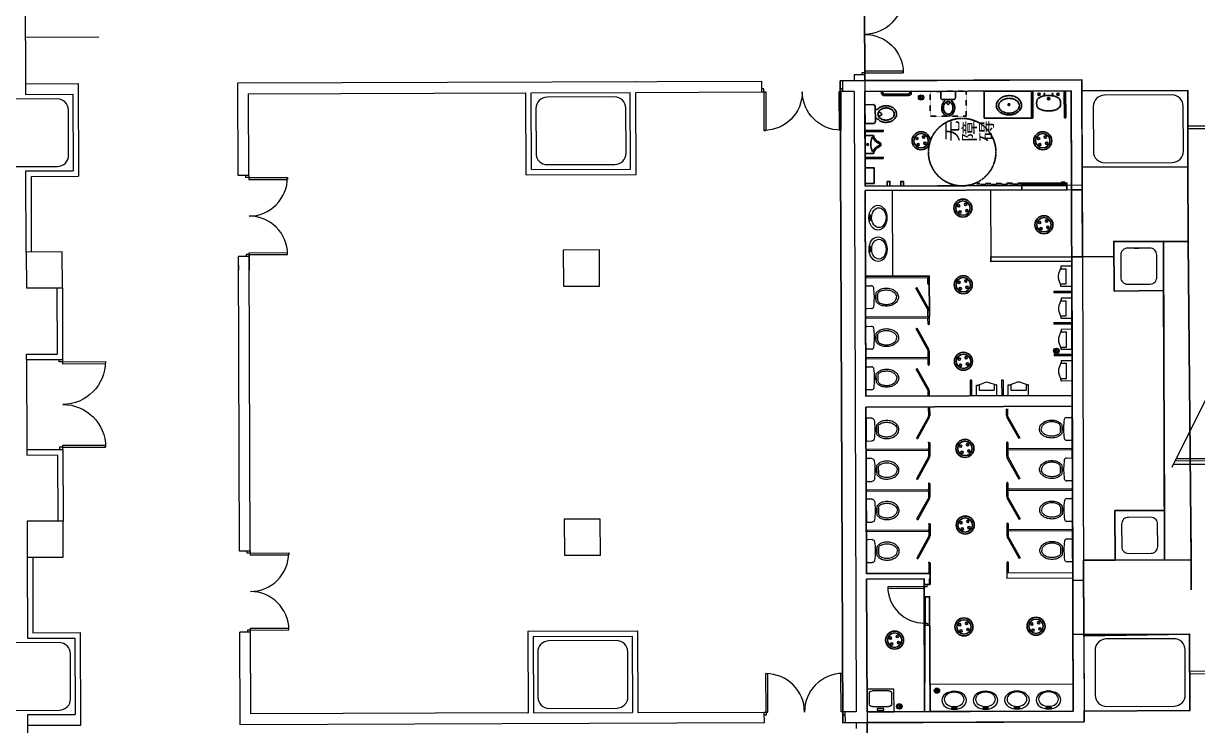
# Model space of a CAD drawing. Header units: millimetres. Extents: x 395197 to 699875, y 745 to 708816.
# Drawn here: x 480476 to 506562, y 564095 to 579693 of the extents above; entities that cross this region are included whole.
import ezdxf

# ---------------------------------------------------------------- set-up
doc = ezdxf.new("R2010")
doc.units = ezdxf.units.MM
for name, pattern in [('DASH', [0.35, 0.25, -0.1]), ('DASHDOT2', [0.5, 0.25, -0.125, 0, -0.125]), ('DASHED', [0.75, 0.5, -0.25])]:
    doc.linetypes.add(name, pattern=pattern)
for name, color, linetype in [('0-修改拆除', 4, 'Continuous'), ('d-µÆ', 3, 'Continuous'), ('DQ1', 1, 'Continuous'), ('EECOMM', 1, 'DASHDOT2'), ('LVTRY', 2, 'Continuous'), ('S_FLOOR', 4, 'Continuous'), ('文本', 7, 'Continuous')]:
    doc.layers.add(name, color=color, linetype=linetype)
for name, color, linetype, lineweight in [('1', 253, 'Continuous', 9), ('3', 3, 'Continuous', 9), ('4', 4, 'Continuous', 9), ('ARDOOR', 252, 'Continuous', 9), ('ARWALL', 7, 'Continuous', 9), ('DIM_LEAD', 3, 'Continuous', 9), ('MPFIXTURE', 3, 'Continuous', 9), ('STAIR', 2, 'Continuous', 9), ('WALL', 6, 'Continuous', 20), ('建-墙', 7, 'Continuous', 9), ('栏杆', 2, 'Continuous', 5)]:
    doc.layers.add(name, color=color, linetype=linetype, lineweight=lineweight)
doc.styles.add('_TCH_DIM', font='txt1.shx', dxfattribs={"bigfont": '@@hztxt.shx'})
doc.styles.get("Standard").update_dxf_attribs({"font": 'arial.ttf'})

# ---------------------------------------------------------------- blocks, each defined once
blk = doc.blocks.new('AUD05D1S')
for p, q in [((-0.95, 0), (-0.95, 0.95)), ((-0.95, 0.95), (-0.904, 0.95)), ((-0.904, 0), (-0.904, 0.95)), ((0.95, 0.95), (0.904, 0.95)), ((0.904, 0), (0.904, 0.95)), ((0.95, 0), (0.95, 0.95)), ((-0.95, 0), (-0.904, 0)), ((0.95, 0), (0.904, 0))]:
    blk.add_line(p, q)
for points in [[(-1, 0), (-0.95, 0), (-0.95, -0.075), (-1, -0.075)], [(1, 0), (0.95, 0), (0.95, -0.075), (1, -0.075)]]:
    blk.add_lwpolyline(points)
for centre, start, end in [((-0.95, 0), 0, 90), ((0.95, 0), 90, 180)]:
    blk.add_arc(centre, 0.95, start, end)
blk = doc.blocks.new('erdsqwwe')
at = {"layer": 'd-µÆ', "color": 10, "linetype": 'Continuous'}
blk.add_circle((694893, -524824), 200, dxfattribs=at)
at = {"layer": 'DQ1'}
blk.add_circle((694893, -524824), 160, dxfattribs=at)
at = {"layer": 'DQ1', "color": 2}
for centre in [(694825, -524750), (694966, -524750), (694825, -524906), (694966, -524906)]:
    blk.add_circle(centre, 25, dxfattribs=at)
blk = doc.blocks.new('dfdgdfhh')
at = {"layer": 'DIM_LEAD', "rotation": 281.5301298316367}
for p in [(487198, 967430), (489901, 967430), (488127, 965933), (489927, 965563), (488133, 964231), (488139, 962529), (488171, 960594), (488177, 958892), (488150, 956628), (489751, 956643), (486610, 956334)]:
    blk.add_blockref('erdsqwwe', p, dxfattribs=at)
blk = doc.blocks.new('A1088D2A')
for p, q in [((-0.43, 0), (0.43, 0)), ((-0.47, -0.235), (-0.47, -0.04)), ((-0.176, -0.431), (0.181, -0.431)), ((-0.07, -0.396), (-0.05, -0.396)), ((-0.07, -0.431), (-0.07, -0.396)), ((-0.05, -0.396), (-0.05, -0.361)), ((0.05, -0.396), (-0.05, -0.396)), ((0.05, -0.361), (0.05, -0.396)), ((0.05, -0.396), (0.07, -0.396)), ((0.07, -0.396), (0.07, -0.431)), ((0.47, -0.04), (0.47, -0.235)), ((-0.148, -0.5), (0.148, -0.5))]:
    blk.add_line(p, q)
for points in [[(0.002, -1.35, -0.128381), (-0.133, -1.315, -0.106268), (-0.259, -1.203, -0.085065), (-0.338, -1.047, -0.074422), (-0.368, -0.849, -0.074422), (-0.338, -0.652, -0.093985), (-0.259, -0.514, -0.073872), (-0.176, -0.431, -0.130921)], [(0.181, -0.431, -0.073872), (0.264, -0.514, -0.093985), (0.343, -0.652, -0.074422), (0.372, -0.849, -0.074422), (0.343, -1.047, -0.085065), (0.264, -1.203, -0.106268), (0.138, -1.315, -0.128381), (0.002, -1.35, -0.130921)], [(-0.148, -0.5, 0.073654), (-0.204, -0.54, 0.085065), (-0.272, -0.674, 0.074422), (-0.298, -0.849, 0.074422), (-0.272, -1.025, 0.085065), (-0.204, -1.159, 0.106268), (-0.101, -1.25, 0.128381), (-0.002, -1.276, 0.131396)], [(0.148, -0.5, -0.073654), (0.204, -0.54, -0.085065), (0.272, -0.674, -0.074422), (0.298, -0.849, -0.074422), (0.272, -1.025, -0.085065), (0.204, -1.159, -0.106268), (0.101, -1.25, -0.128381), (0.002, -1.276, -0.131396)]]:
    blk.add_lwpolyline(points, format="xyb")
for centre, radius, start, end in [((-0.43, -0.04), 0.04, 90, 180), ((0.43, -0.04), 0.04, 0, 90), ((-0.37, -0.235), 0.1, 180, 262.0681), ((0, 2.42), 2.781, 262.0681, 268.9699), ((0, 2.42), 2.781, 268.9699, 271.0301), ((0, 2.42), 2.781, 271.0301, 277.9319), ((0.37, -0.235), 0.1, 277.9319, 0)]:
    blk.add_arc(centre, radius, start, end)
blk = doc.blocks.new('AUD01D1S')
for p, q in [((0.05, 0), (0.094, 0)), ((0.05, 0), (0.05, -0.9)), ((0.094, 0), (0.094, -0.9)), ((0.05, -0.9), (0.094, -0.9))]:
    blk.add_line(p, q)
for points in [[(0, 0), (0.05, 0), (0.05, 0.075), (0, 0.075)], [(1, 0), (0.95, 0), (0.95, 0.075), (1, 0.075)]]:
    blk.add_lwpolyline(points)
blk.add_arc((0.05, 0), 0.9, 270, 0)
blk = doc.blocks.new('A1138DAA')
for p, q in [((-0.1, -0.05), (-0.1, -0.1)), ((0.1, -0.05), (-0.1, -0.05)), ((-0.1, -0.1), (0.1, -0.1)), ((0.1, -0.1), (0.1, -0.05))]:
    blk.add_line(p, q)
for centre, radius in [((0, -0.5), 0.5), ((0, -0.55), 0.4)]:
    blk.add_circle(centre, radius)
blk = doc.blocks.new('A1163D1A')
for p, q in [((-0.467, 0), (0.533, 0)), ((-0.467, 0), (-0.467, -0.8)), ((0.533, 0), (0.533, -0.8)), ((0.408, -0.415), (-0.342, -0.415)), ((-0.342, -0.8), (-0.342, -0.415)), ((0.408, -0.8), (0.408, -0.415)), ((-0.467, -0.8), (-0.342, -0.8)), ((-0.404, -0.8), (-0.085, -0.971)), ((0.471, -0.8), (0.151, -0.971)), ((0.533, -0.8), (0.408, -0.8))]:
    blk.add_line(p, q)
blk.add_arc((0.033, -0.751), 0.25, 241.83304, 298.16696)
blk = doc.blocks.new('A1138DAB')
for p, q in [((-0.4, -0.09), (0.09, 0.4)), ((-0.29, -0.29), (0.29, 0.29)), ((-0.09, -0.4), (0.4, 0.09))]:
    blk.add_line(p, q)
for radius in [0.5, 0.41]:
    blk.add_circle((0, 0), radius)
blk = doc.blocks.new('A1064D1A')
for p, q in [((-0.5, 0), (0.5, 0)), ((0.5, 0), (0.5, -1)), ((-0.5, -1), (-0.5, 0)), ((-0.418, -0.81), (-0.418, -0.347)), ((-0.298, -0.227), (0.298, -0.227)), ((-0.123, -0.145), (-0.123, -0.075)), ((-0.123, -0.075), (0.123, -0.075)), ((0.123, -0.145), (-0.123, -0.145)), ((0.123, -0.075), (0.123, -0.145)), ((0.418, -0.347), (0.418, -0.81)), ((0.5, -1), (-0.5, -1)), ((0.298, -0.93), (-0.298, -0.93))]:
    blk.add_line(p, q)
for centre, start, end in [((-0.298, -0.347), 90, 180), ((0.298, -0.347), 0, 90), ((-0.298, -0.81), 180, 270), ((0.298, -0.81), 270, 0)]:
    blk.add_arc(centre, 0.12, start, end)
blk = doc.blocks.new('_LV5')
for p, q in [((210, 0), (-210, 0)), ((-210, 0), (-210, -180)), ((210, -180), (210, 0)), ((160, -230), (-160, -230)), ((-101, -230), (-101, -254)), ((101, -230), (101, -254))]:
    blk.add_line(p, q)
blk.add_lwpolyline([(-135, -469, 0.080312), (-123, -544, 0.089014), (-92, -602, 0.104918), (-46, -639, 0.119812), (0, -650, 0.119812), (46, -639, 0.104918), (92, -602, 0.089014), (123, -544, 0.080312), (135, -469, 0.080312), (123, -395, 0.089014), (92, -337, 0.104918), (46, -300, 0.119812), (0, -288, 0.119812), (-46, -300, 0.104918), (-92, -337, 0.089014), (-123, -395, 0.080312)], format="xyb", close=True)
for points in [[(-39, -318, 0.073567), (-36, -339, 0.084454), (-27, -356, 0.10642), (-14, -368, 0.129709), (0, -372, 0.129709), (14, -368, 0.10642), (27, -356, 0.084454), (36, -339, 0.073567), (39, -318, 0.073567), (36, -298, 0.014016), (35, -295, 0.10642)], [(-35, -295, 0.013578), (-36, -298, 0.073567), (-39, -318, 0.073567)]]:
    blk.add_lwpolyline(points, format="xyb")
for centre, radius, start, end in [((-160, -180), 50, 180, 270), ((-151, -254), 50, 314.8144, 0), ((151, -254), 50, 180, 225.2555), ((160, -180), 50, 270, 0), ((102, -469), 287, 161.6333, 180), ((102, -469), 287, 180, 198.3667), ((52, -453), 235, 141.2863, 161.6333), ((20, -427), 194, 134.8144, 141.2863), ((-20, -427), 194, 38.7137, 45.2555), ((-52, -453), 235, 18.3667, 38.7137), ((-102, -469), 287, 0, 18.3667), ((-102, -469), 287, 341.6333, 0), ((52, -486), 235, 198.3667, 218.7137), ((20, -512), 194, 218.7137, 242.6714), ((0, -551), 150, 242.6714, 270), ((0, -551), 150, 270, 297.3286), ((-20, -512), 194, 297.3286, 321.2863), ((-52, -486), 235, 321.2863, 341.6333)]:
    blk.add_arc(centre, radius, start, end)
blk = doc.blocks.new('_LV8')
for p, q in [((-205, 0), (205, 0)), ((-205, -191), (-205, 0)), ((205, 0), (205, -191))]:
    blk.add_line(p, q)
blk.add_circle((0, -60), 20)
for centre, radius, start, end in [((-243, -391), 203, 19.2639, 79.2894), ((-152, -175), 10, 114.1084, 248.1394), ((5, -526), 395, 66.6675, 114.1084), ((-243, -401), 233, 19.2639, 68.1394), ((243, -401), 233, 110.4941, 160.7361), ((243, -391), 203, 100.7106, 160.7361), ((158, -173), 10, 290.4941, 66.6675), ((0, -306), 54, 199.2639, 269.7777), ((0, -316), 24, 199.2639, 269.4998), ((0, -306), 54, 270.2223, 340.7361), ((0, -316), 24, 270.5002, 340.7361)]:
    blk.add_arc(centre, radius, start, end)
blk = doc.blocks.new('M_E11')
for p, q in [((-280, -10), (-280, 0)), ((280, 0), (280, -10)), ((-251, -189), (-251, -186)), ((-248, -183), (-250, -185))]:
    blk.add_line(p, q)
at = {"const_width": 1.5}
for points in [[(-280, 0), (280, 0)], [(-326, -200), (-280, -5)], [(326, -204), (280, -5)]]:
    blk.add_lwpolyline(points, dxfattribs=at)
for points in [[(-326, -200, 0.008223), (-326, -204, 0.149285)], [(-326, -266, 0.149285), (-304, -337, 0.107079), (-231, -408, 0.075625), (-131, -450, 0.062436), (-1, -467, 0.062436), (130, -452, 0.075625), (230, -410, 0.107079), (304, -339, 0.149285), (326, -268, 0.005205), (326, -266, 0.086596)]]:
    blk.add_lwpolyline(points, format="xyb", dxfattribs=at)
at = {"const_width": 1.5, "flags": 128}
for points in [[(-326, -204), (-326, -268)], [(326, -204), (326, -268)]]:
    blk.add_lwpolyline(points, dxfattribs=at)
at = {"flags": 128}
for points in [[(-253, -188, 0.172546), (-250, -358, 0.726395)], [(253, -188, -0.172546), (250, -358, -0.726395)]]:
    blk.add_lwpolyline(points, format="xyb", dxfattribs=at)
for points in [[(253, -188, 0.098208), (193, -141, 0.066287), (110, -111, 0.052428), (0, -100, 0.052428), (-110, -111, 0.066287), (-193, -141, 0.093876), (-251, -186, 0.171377)], [(-250, -358, 0.091341), (-193, -401, 0.066287), (-110, -431, 0.052428), (0, -442, 0.052428), (110, -431, 0.066287), (193, -401, 0.091756), (250, -358, 0.171377)]]:
    blk.add_lwpolyline(points, format="xyb")
for centre, radius in [((-210, -75), 24), ((-210, -75), 24), ((-210, -75), 24), ((-90, -65), 10), ((0, -170), 25), ((0, -170), 15), ((90, -65), 10), ((210, -75), 24)]:
    blk.add_circle(centre, radius)
blk.add_arc((-250, -186), 1, 131.3224, 180)
at = {"width": 0.8, "flags": 9}
for tag in ['XSIZE', 'YSIZE']:
    blk.add_attdef(tag, (0, 0), '', height=0.5, dxfattribs=at)
blk = doc.blocks.new('_LV3')
for points in [[(280, -265, 0.12431), (260, -186, 0.105707), (198, -113, 0.086941), (110, -67, 0.077137), (0, -50, 0.077137), (-110, -67, 0.086941), (-198, -113, 0.105707), (-260, -186, 0.12431), (-280, -265, 0.12431), (-260, -344, 0.105707), (-198, -417, 0.086941), (-110, -463, 0.077137), (0, -480, 0.077137), (110, -463, 0.086941), (198, -417, 0.105707), (260, -344, 0.12431)], [(230, -275, 0.12431), (216, -220, 0.105707), (168, -163, 0.086941), (95, -125, 0.077137), (0, -110, 0.077137), (-95, -125, 0.086941), (-168, -163, 0.105707), (-216, -220, 0.12431), (-230, -275, 0.12431), (-216, -330, 0.105707), (-168, -387, 0.086941), (-95, -425, 0.077137), (0, -440, 0.077137), (95, -425, 0.086941), (168, -387, 0.105707), (216, -330, 0.12431)]]:
    blk.add_lwpolyline(points, format="xyb", close=True)
blk.add_circle((0, -250), 20)

msp = doc.modelspace()

# ---------------------------------------------------------------- linework, layer by layer
at = {"color": 1, "linetype": 'DASHED', "ltscale": 0.1, "elevation": 0}
msp.add_lwpolyline([(501660, 576139), (502660, 576143), (502660, 576113), (501660, 576109), (501660, 576139)], dxfattribs=at)
at = {"color": 1, "elevation": 0}
for points in [[(502660, 576143), (503660, 576146), (503660, 576116), (502660, 576113), (502660, 576143)], [(503610, 576146), (503610, 576166), (503540, 576166), (503540, 576146)], [(503610, 576116), (503610, 576096), (503540, 576096), (503540, 576116)]]:
    msp.add_lwpolyline(points, dxfattribs=at)
at = {"layer": '0-修改拆除', "color": 3, "linetype": 'ByBlock'}
for p, q in [((505825, 568873, 8), (505808, 573758, 8)), ((506422, 568245, 0), (506424, 567108, 0))]:
    msp.add_line(p, q, dxfattribs=at)
at = {"layer": '0-修改拆除', "color": 8, "linetype": 'ByBlock', "elevation": 0}
msp.add_lwpolyline([(498620, 578421), (503992, 578438), (503993, 578197), (506343, 578205), (506348, 576505), (503999, 576497), (504006, 574511), (504703, 574517), (504701, 574850), (506351, 574851), (506423, 567778), (504029, 567766), (504035, 566117), (506384, 566126), (506391, 564425), (504041, 564417), (504042, 564177), (498683, 564153)], close=True, dxfattribs=at)
at = {"layer": '0-修改拆除', "color": 3, "linetype": 'ByBlock'}
for points, elevation in [([(505804, 574853), (506351, 574851), (506348, 576505)], 8), ([(504006, 574511), (504703, 574517)], 0), ([(504730, 567768), (504029, 567766)], 8)]:
    msp.add_lwpolyline(points, dxfattribs=dict(at, elevation=elevation))
at = {"layer": '0-修改拆除', "color": 3, "linetype": 'ByBlock', "elevation": 8}
for points in [[(504700, 574850), (505804, 574853), (505808, 573758), (504709, 573749)], [(504721, 568869), (505825, 568873), (505829, 567778), (504730, 567768)]]:
    msp.add_lwpolyline(points, close=True, dxfattribs=at)
at = {"layer": '1', "extrusion": (-3.52896e-06, 4.65939e-05, 1)}
for p, q in [((480517, 580415, 0), (480524, 578355, 0)), ((480520, 579388, 0), (482150, 579394, 0)), ((480545, 572225, 0), (480552, 570225, 0)), ((480581, 562035, 0), (480574, 564095, 0))]:
    msp.add_line(p, q, dxfattribs=at)
at = {"layer": '3', "color": 252, "extrusion": (3.20448e-06, 4.66173e-05, 1)}
msp.add_line((503799, 565016, 0), (500599, 565005, 0), dxfattribs=at)
at = {"layer": '4', "extrusion": (-3.52896e-06, 4.65939e-05, 1)}
for p, q in [((506343, 578205, 0), (503993, 578197, 0)), ((503999, 576497, 0), (503993, 578197, 0)), ((506348, 576505, 0), (506343, 578205, 0)), ((503999, 576497, 0), (506348, 576505, 0)), ((504035, 566117, 0), (506384, 566125, 0)), ((504035, 566117, 0), (504041, 564417, 0)), ((506384, 566125, 0), (506391, 564425, 0)), ((506391, 564425, 0), (504041, 564417, 0))]:
    msp.add_line(p, q, dxfattribs=at)
at = {"layer": 'ARWALL', "color": 252, "extrusion": (-3.52896e-06, 4.65939e-05, 1)}
for p, q in [((480524, 578355, 0), (481694, 578360, 0)), ((480524, 578355, 0), (480525, 578118, 0)), ((481694, 578360, 0), (481701, 576300, 0)), ((485238, 578372, 0), (496880, 578413, 0)), ((485245, 576312, 0), (485238, 578372, 0)), ((494079, 578398, 0), (494078, 578403, 0)), ((496881, 578173, 0), (496880, 578413, 0)), ((498930, 578419, 0), (498680, 578418, 0)), ((498930, 578419, 0), (498680, 578418, 0)), ((498681, 578178, 0), (498680, 578418, 0)), ((498681, 578178, 0), (498680, 578418, 0)), ((499170, 578551, 0), (498930, 578550, 0)), ((498930, 578550, 0), (498930, 578419, 0)), ((499170, 578421, 0), (503992, 578438, 0)), ((503992, 578438, 0), (504000, 575997, 0)), ((480525, 578118, 0), (481575, 578121, 0)), ((481575, 578121, 0), (481581, 576419, 0)), ((485479, 578133, 0), (491639, 578154, 0)), ((485485, 576313, 0), (485479, 578133, 0)), ((491646, 576330, 0), (491639, 578154, 0)), ((491759, 578155, 0), (493959, 578163, 0)), ((491765, 576450, 0), (491759, 578155, 0)), ((493965, 576458, 0), (493959, 578163, 0)), ((494079, 578163, 0), (496881, 578173, 0)), ((494086, 576338, 0), (494079, 578163, 0)), ((498931, 578179, 0), (498681, 578178, 0)), ((498931, 578179, 0), (498681, 578178, 0)), ((498931, 578179, 0), (498979, 564399, 0)), ((503753, 578195, 0), (503760, 575996, 0)), ((480531, 576416, 0), (481581, 576419, 0)), ((480537, 574615, 0), (480531, 576416, 0)), ((480651, 576296, 0), (481701, 576300, 0)), ((480657, 574616, 0), (480651, 576296, 0)), ((485485, 576313, 0), (485245, 576312, 0)), ((491646, 576330, 0), (494086, 576338, 0)), ((491766, 576450, 0), (493965, 576458, 0)), ((485492, 574513, 0), (485252, 574512, 0)), ((485274, 567972, 0), (485252, 574512, 0)), ((485491, 574564, 0), (485493, 574213, 0)), ((485514, 567972, 0), (485492, 574513, 0)), ((504006, 574511, 0), (504031, 567317, 0)), ((485252, 574323, 0), (485253, 574212, 0)), ((481220, 573818, 0), (481225, 572348, 0)), ((481340, 573818, 0), (481345, 572228, 0)), ((480545, 572345, 0), (481225, 572348, 0)), ((480545, 572225, 0), (480545, 572345, 0)), ((480545, 572225, 0), (481345, 572228, 0)), ((480552, 570225, 0), (481352, 570228, 0)), ((480552, 570225, 0), (480553, 570105, 0)), ((481352, 570228, 0), (481358, 568638, 0)), ((480553, 570105, 0), (481233, 570108, 0)), ((481233, 570108, 0), (481238, 568637, 0)), ((485514, 567972, 0), (485274, 567972, 0)), ((480561, 567835, 0), (480568, 566035, 0)), ((480681, 567835, 0), (480687, 566156, 0)), ((480687, 566156, 0), (481737, 566159, 0)), ((481737, 566159, 0), (481744, 564099, 0)), ((485521, 566172, 0), (485281, 566172, 0)), ((485288, 564112, 0), (485281, 566172, 0)), ((485527, 564352, 0), (485521, 566172, 0)), ((491680, 566192, 0), (491687, 564374, 0)), ((491681, 566193, 0), (494120, 566201, 0)), ((491801, 566073, 0), (494000, 566081, 0)), ((491801, 566073, 0), (491807, 564374, 0)), ((494001, 566081, 0), (494007, 564382, 0)), ((494120, 566201, 0), (494127, 564383, 0)), ((504035, 566086, 0), (504042, 564177, 0)), ((480568, 566035, 0), (481617, 566039, 0)), ((481617, 566038, 0), (481623, 564340, 0)), ((480573, 564337, 0), (481623, 564340, 0)), ((480574, 564095, 0), (480573, 564337, 0)), ((491686, 564374, 0), (485527, 564352, 0)), ((491807, 564375, 0), (494007, 564382, 0)), ((494127, 564383, 0), (496929, 564393, 0)), ((496929, 564393, 0), (496930, 564152, 0)), ((498979, 564399, 0), (498729, 564398, 0)), ((498979, 564399, 0), (498729, 564398, 0)), ((498729, 564398, 0), (498730, 564158, 0)), ((498729, 564398, 0), (498730, 564158, 0)), ((481744, 564099, 0), (480574, 564095, 0)), ((496930, 564152, 0), (485288, 564112, 0)), ((494128, 564143, 0), (494128, 564143, 0)), ((498980, 564159, 0), (498730, 564158, 0)), ((498980, 564159, 0), (498730, 564158, 0)), ((498980, 564159, 0), (498980, 564029, 0)), ((504042, 564177, 0), (499220, 564160, 0))]:
    msp.add_line(p, q, dxfattribs=at)
at = {"layer": 'ARWALL', "color": 252, "extrusion": (3.20448e-06, 4.66173e-05, 1)}
for p, q in [((499170, 578551, 0), (499178, 576080, 0)), ((503753, 578195, 0), (499171, 578179, 0)), ((499178, 575980, 0), (499194, 571462, 0)), ((499778, 575982, 0), (499785, 574077, 0)), ((501960, 575990, 0), (501966, 574404, 0)), ((504000, 575997, 0), (503760, 575996, 0)), ((499194, 571411, 0), (499182, 575010, 0)), ((504006, 574511, 0), (503766, 574510, 0)), ((503766, 574510, 0), (503791, 567316, 0)), ((503776, 571427, 0), (499194, 571411, 0)), ((503777, 571187, 0), (499195, 571171, 0)), ((499195, 571171, 0), (499208, 567470, 0)), ((500623, 567475, -64), (499208, 567470, -64)), ((500623, 567475, -64), (499208, 567470, -64)), ((500488, 567355, -64), (499208, 567350, -64)), ((500488, 567355, -64), (499208, 567350, -64)), ((500489, 567225, -64), (500488, 567355, -64)), ((500489, 567225, -64), (500488, 567355, -64)), ((500623, 567355, -64), (500608, 567355, -64)), ((500609, 567225, -64), (500608, 567355, -64)), ((500609, 567225, -64), (500608, 567355, -64)), ((500623, 567355, -64), (500608, 567355, -64)), ((503790, 567486, -64), (502325, 567481, -64)), ((503790, 567486, -64), (502325, 567481, -64)), ((503790, 567366, -64), (502326, 567361, -64)), ((499209, 567100, 0), (499220, 564030, 0)), ((500489, 567225, -64), (500609, 567225, -64)), ((500489, 567225, -64), (500609, 567225, -64)), ((504031, 567317, 0), (503791, 567316, 0)), ((500492, 566325, -64), (500612, 566325, -64)), ((500492, 566325, -64), (500612, 566325, -64)), ((500499, 564405, 0), (500492, 566325, 0)), ((500619, 564405, 0), (500612, 566325, -64)), ((504035, 566117, 0), (503795, 566116, 0)), ((503795, 566116, 0), (503801, 564416, 0)), ((499219, 564400, 0), (500499, 564405, 0)), ((500619, 564405, 0), (503801, 564416, 0))]:
    msp.add_line(p, q, dxfattribs=at)
at = {"layer": 'ARWALL', "color": 252}
for p, q in [((504000, 576097, 0), (499178, 576080, 0)), ((504000, 575997, 0), (499178, 575980, 0)), ((504031, 567317, 0), (504035, 566086, 0))]:
    msp.add_line(p, q, dxfattribs=at)
at = {"layer": 'ARWALL', "color": 252, "extrusion": (-3.52896e-06, 4.65939e-05, 1), "elevation": 33}
for points in [[(492115, 576556), (493615, 576561, 0.414214), (493864, 576812), (493860, 577812, 0.414214), (493609, 578061), (492109, 578056, 0.414214), (491860, 577805), (491864, 576805, 0.414214), (492115, 576556)], [(504499, 576599), (505999, 576604, 0.414214), (506248, 576855), (506244, 577855, 0.414214), (505993, 578104), (504493, 578099, 0.414214), (504244, 577848), (504248, 576848, 0.414214), (504499, 576599)], [(479731, 576512), (481231, 576518, 0.414214), (481480, 576769), (481476, 577769, 0.414214), (481225, 578018), (479725, 578012, 0.414214), (479476, 577761), (479480, 576761, 0.414214), (479731, 576512)], [(505008, 573901), (505508, 573902, 0.414214), (505657, 574053), (505655, 574553, 0.414214), (505505, 574702), (505005, 574701, 0.414214), (504855, 574550), (504857, 574050, 0.414214)], [(505008, 573901), (505508, 573902, 0.414214), (505657, 574053), (505655, 574553, 0.414214), (505505, 574702), (505005, 574701, 0.414214), (504855, 574550), (504857, 574050, 0.414214)], [(505029, 567920), (505529, 567922, 0.414214), (505678, 568072), (505676, 568572, 0.414214), (505526, 568722), (505026, 568720, 0.414214), (504876, 568570), (504878, 568070, 0.414214)], [(505029, 567920), (505529, 567922, 0.414214), (505678, 568072), (505676, 568572, 0.414214), (505526, 568722), (505026, 568720, 0.414214), (504876, 568570), (504878, 568070, 0.414214)], [(479773, 564432), (481273, 564438, 0.414214), (481522, 564689), (481518, 565689, 0.414214), (481267, 565938), (479767, 565932, 0.414214), (479518, 565681), (479522, 564681, 0.414214), (479773, 564432)], [(492157, 564475), (493657, 564481, 0.414214), (493906, 564732), (493902, 565732, 0.414214), (493651, 565981), (492151, 565975, 0.414214), (491902, 565724), (491906, 564724, 0.414214), (492157, 564475)], [(504541, 564518), (506041, 564524, 0.414214), (506290, 564775), (506286, 565775, 0.414214), (506035, 566024), (504535, 566018, 0.414214), (504286, 565767), (504290, 564767, 0.414214), (504541, 564518)], [(504541, 564518), (506041, 564524, 0.414214), (506290, 564775), (506286, 565775, 0.414214), (506035, 566024), (504535, 566018, 0.414214), (504286, 565767), (504290, 564767, 0.414214), (504541, 564518)]]:
    msp.add_lwpolyline(points, format="xyb", close=True, dxfattribs=at)
for points in [[(492474, 573857), (493274, 573860), (493271, 574660), (492471, 574657)], [(480540, 573816), (481340, 573818), (481337, 574618), (480537, 574615)], [(492495, 567877), (493295, 567879), (493292, 568679), (492492, 568677)], [(480561, 567835), (481361, 567838), (481358, 568638), (480558, 568635)]]:
    msp.add_lwpolyline(points, close=True, dxfattribs=at)
at = {"layer": 'ARWALL', "color": 252}
for centre, major_axis, start_param, end_param in [((494078, 578398, 0), (0.499, 0.037), 6.212193, 7.782989), ((494078, 578398, 0), (0.499, 0.037), 6.212193, 7.782989), ((505998, 576854, 0), (249, 19), 4.641778, 6.212574), ((493965, 576458, 0), (0.499, 0.037), 4.641397, 6.212193), ((494085, 576339, 0), (0.499, 0.037), 4.641397, 6.212193), ((494085, 576339, 0), (0.499, 0.037), 4.641397, 6.212193), ((489627, 564367, 0), (0.499, 0.037), 3.0706, 4.641397), ((491686, 564374, 0), (0.499, 0.037), 4.641397, 6.212193), ((481744, 564100, 0), (0.499, 0.037), 4.641397, 6.212193), ((481744, 564100, 0), (0.499, 0.037), 4.641397, 6.212193), ((489267, 564127, 0), (0.499, 0.037), 4.641397, 6.212193), ((489268, 564126, 0), (0.499, 0.037), 3.0706, 4.641397), ((494127, 564143, 0), (0.499, 0.037), 4.641397, 6.212193)]:
    msp.add_ellipse(centre, major_axis=major_axis, ratio=1, start_param=start_param, end_param=end_param, dxfattribs=at)
at = {"layer": 'EECOMM', "color": 3, "linetype": 'ByBlock'}
msp.add_line((499195, 571171, 0), (503777, 571187, 0), dxfattribs=at)
at = {"layer": 'EECOMM', "color": 3, "linetype": 'ByBlock', "elevation": 0}
for points in [[(499158, 581727), (499170, 578423), (503992, 578438), (503993, 578197), (506343, 578205), (506348, 576505), (503999, 576497), (504006, 574511), (504703, 574514), (504702, 574850), (505804, 574850), (505829, 567778), (505829, 567775), (504029, 567766), (504035, 566086), (506384, 566125), (506390, 564425), (504041, 564417), (504042, 564177), (499220, 564160), (499233, 560251)], [(499171, 578181), (503753, 578195), (503801, 564416), (499219, 564400)], [(499185, 574075), (500600, 574080), (500603, 573180)], [(499208, 567350), (500488, 567355), (500499, 564405)]]:
    msp.add_lwpolyline(points, dxfattribs=at)
for points in [[(499171, 578179), (503753, 578195), (503760, 575996), (504000, 575997), (504006, 574511), (501966, 574504), (501966, 574404), (503766, 574410), (503776, 571427), (499194, 571411), (499178, 575980), (503660, 575996), (503660, 576096), (499178, 576080)], [(499195, 571171), (503777, 571187), (503801, 564416), (500619, 564405), (500610, 566957), (500510, 566957), (500499, 564405), (499219, 564400), (499208, 567350), (500488, 567355), (500489, 567225), (500609, 567225), (500608, 567355), (500623, 567355), (500623, 567475), (499208, 567470)]]:
    msp.add_lwpolyline(points, close=True, dxfattribs=at)
at = {"layer": 'LVTRY'}
for p, q in [((499541, 578150, 0), (499541, 578180, 0)), ((499571, 578150, 0), (499571, 578180, 0)), ((499601, 578120, 0), (500141, 578122, 0)), ((499601, 578090, 0), (500141, 578092, 0)), ((500171, 578152, 0), (500171, 578182, 0)), ((500201, 578152, 0), (500201, 578182, 0)), ((501823, 577588, 0), (501821, 578188, 0)), ((502871, 578192, 0), (502873, 577592, 0)), ((502901, 578192, 0), (502903, 577592, 0)), ((503601, 578194, 0), (503603, 577594, 0)), ((503631, 578194, 0), (503633, 577594, 0)), ((502873, 577592, 0), (502903, 577592, 0)), ((503603, 577594, 0), (503633, 577594, 0)), ((499174, 577318, 0), (499574, 577320, 0)), ((499174, 577288, 0), (499574, 577290, 0)), ((499574, 577320, 0), (499574, 577290, 0)), ((499176, 576718, 0), (499576, 576720, 0)), ((499176, 576688, 0), (499576, 576690, 0)), ((499576, 576720, 0), (499576, 576690, 0))]:
    msp.add_line(p, q, dxfattribs=at)
at = {"layer": 'LVTRY', "linetype": 'DASHED', "ltscale": 0.2, "elevation": 0}
msp.add_lwpolyline([(500623, 577634), (501423, 577637), (501421, 578187), (500621, 578184)], close=True, dxfattribs=at)
at = {"layer": 'LVTRY', "elevation": 0}
for points in [[(501823, 577588), (502873, 577592), (502871, 578192), (501821, 578188)], [(499378, 576139), (499377, 576489), (499177, 576488), (499178, 576138)]]:
    msp.add_lwpolyline(points, close=True, dxfattribs=at)
for points in [[(499728, 576082), (499728, 576182), (499668, 576182), (499668, 576082)], [(500028, 576083), (500028, 576183), (499968, 576183), (499968, 576083)]]:
    msp.add_lwpolyline(points, dxfattribs=at)
at = {"layer": 'LVTRY'}
for centre, radius, start, end in [((499601, 578150, 0), 60, 180.1995, 270.1995), ((499601, 578150, 0), 30, 180.1995, 270.1995), ((500141, 578152, 0), 30, 270.1995, 0.1995), ((500141, 578152, 0), 60, 270.1995, 0.1995)]:
    msp.add_arc(centre, radius, start, end, dxfattribs=at)
at = {"layer": 'MPFIXTURE', "color": 252, "extrusion": (3.20448e-06, 4.66173e-05, 1)}
for p, q in [((503766, 574510, 0), (501966, 574504, 0)), ((503766, 574410, 0), (501966, 574404, 0)), ((499185, 574075, 0), (500555, 574080, 0)), ((499185, 574075, 0), (500585, 574080, 0)), ((499185, 574075, 0), (500555, 574080, 0)), ((499185, 574075, 0), (500600, 574080, 0)), ((499185, 574045, 0), (500585, 574050, 0)), ((499185, 574045, 0), (500555, 574050, 0)), ((499185, 574045, 0), (500585, 574050, 0)), ((499185, 574045, 0), (500555, 574050, 0)), ((500571, 573915, 0), (500570, 574050, 0)), ((500571, 573915, 0), (500570, 574050, 0)), ((500571, 573915, 0), (500601, 573915, 0)), ((500571, 573915, 0), (500601, 573915, 0)), ((500601, 573915, 0), (500600, 574080, 0)), ((500601, 573915, 0), (500600, 574080, 0)), ((500304, 573812, 0), (500326, 573825, 0)), ((500304, 573812, 0), (500326, 573825, 0)), ((500575, 573326, 0), (500304, 573812, 0)), ((500575, 573326, 0), (500304, 573812, 0)), ((500598, 573339, 0), (500326, 573825, 0)), ((500598, 573339, 0), (500326, 573825, 0)), ((503768, 573740, 0), (503368, 573739, 0)), ((503368, 573739, 0), (503368, 573709, 0)), ((503768, 573710, 0), (503368, 573709, 0)), ((499188, 573175, 0), (500588, 573180, 0)), ((499188, 573175, 0), (500558, 573180, 0)), ((499188, 573175, 0), (500588, 573180, 0)), ((499188, 573175, 0), (500558, 573180, 0)), ((499188, 573145, 0), (500558, 573150, 0)), ((499188, 573145, 0), (500588, 573150, 0)), ((499188, 573145, 0), (500558, 573150, 0)), ((499188, 573145, 0), (500588, 573150, 0)), ((500573, 573180, 0), (500573, 573315, 0)), ((500573, 573315, 0), (500603, 573315, 0)), ((500573, 573180, 0), (500573, 573315, 0)), ((500573, 573315, 0), (500603, 573315, 0)), ((500574, 573015, 0), (500573, 573150, 0)), ((500574, 573015, 0), (500573, 573150, 0)), ((500575, 573326, 0), (500598, 573339, 0)), ((500575, 573326, 0), (500598, 573339, 0)), ((500603, 573150, 0), (500603, 573315, 0)), ((500603, 573150, 0), (500603, 573315, 0)), ((500604, 573015, 0), (500603, 573180, 0)), ((500604, 573015, 0), (500603, 573180, 0)), ((500307, 572912, 0), (500329, 572925, 0)), ((500307, 572912, 0), (500329, 572925, 0)), ((500578, 572426, 0), (500307, 572912, 0)), ((500578, 572426, 0), (500307, 572912, 0)), ((500601, 572439, 0), (500329, 572925, 0)), ((500601, 572439, 0), (500329, 572925, 0)), ((500574, 573015, 0), (500604, 573015, 0)), ((500574, 573015, 0), (500604, 573015, 0)), ((503771, 573040, 0), (503371, 573039, 0)), ((503371, 573039, 0), (503371, 573009, 0)), ((503771, 573010, 0), (503371, 573009, 0)), ((500576, 572280, 0), (500576, 572415, 0)), ((500576, 572415, 0), (500606, 572415, 0)), ((500576, 572280, 0), (500576, 572415, 0)), ((500576, 572415, 0), (500606, 572415, 0)), ((500578, 572426, 0), (500601, 572439, 0)), ((500578, 572426, 0), (500601, 572439, 0)), ((500606, 572250, 0), (500606, 572415, 0)), ((500606, 572250, 0), (500606, 572415, 0)), ((503773, 572340, 0), (503373, 572339, 0)), ((503373, 572339, 0), (503373, 572309, 0)), ((503773, 572310, 0), (503373, 572309, 0)), ((499191, 572275, 0), (500591, 572280, 0)), ((499191, 572275, 0), (500561, 572280, 0)), ((499191, 572275, 0), (500591, 572280, 0)), ((499191, 572275, 0), (500561, 572280, 0)), ((499191, 572245, 0), (500561, 572250, 0)), ((499191, 572245, 0), (500591, 572250, 0)), ((499191, 572245, 0), (500561, 572250, 0)), ((499191, 572245, 0), (500591, 572250, 0)), ((500577, 572115, 0), (500576, 572250, 0)), ((500577, 572115, 0), (500576, 572250, 0)), ((500577, 572115, 0), (500607, 572115, 0)), ((500577, 572115, 0), (500607, 572115, 0)), ((500607, 572115, 0), (500606, 572280, 0)), ((500607, 572115, 0), (500606, 572280, 0)), ((500310, 572012, 0), (500333, 572025, 0)), ((500310, 572012, 0), (500333, 572025, 0)), ((500582, 571526, 0), (500310, 572012, 0)), ((500582, 571526, 0), (500310, 572012, 0)), ((500604, 571539, 0), (500333, 572025, 0)), ((500604, 571539, 0), (500333, 572025, 0)), ((500582, 571526, 0), (500604, 571539, 0)), ((500582, 571526, 0), (500604, 571539, 0)), ((501540, 571768, 0), (501510, 571768, 0)), ((501510, 571768, 0), (501511, 571419, 0)), ((501540, 571768, 0), (501541, 571419, 0)), ((502240, 571771, 0), (502210, 571771, 0)), ((502210, 571771, 0), (502211, 571422, 0)), ((502240, 571771, 0), (502241, 571422, 0)), ((500579, 571466, 0), (500579, 571515, 0)), ((500579, 571515, 0), (500609, 571515, 0)), ((500579, 571416, 0), (500579, 571515, 0)), ((500579, 571515, 0), (500609, 571515, 0)), ((500609, 571467, 0), (500609, 571515, 0)), ((500609, 571416, 0), (500609, 571515, 0)), ((500580, 571176, 0), (500581, 570975, 0)), ((500580, 571176, 0), (500581, 570975, 0)), ((500610, 571176, 0), (500611, 570975, 0)), ((500610, 571176, 0), (500611, 570975, 0)), ((502313, 571130, 0), (502313, 570980, 0)), ((502343, 571130, 0), (502343, 570980, 0)), ((500584, 570964, 0), (500315, 570476, 0)), ((500584, 570964, 0), (500315, 570476, 0)), ((500606, 570951, 0), (500338, 570463, 0)), ((500606, 570951, 0), (500338, 570463, 0)), ((500581, 570975, 0), (500611, 570975, 0)), ((500581, 570975, 0), (500611, 570975, 0)), ((500584, 570964, 0), (500606, 570951, 0)), ((500584, 570964, 0), (500606, 570951, 0)), ((502343, 570980, 0), (502313, 570980, 0)), ((502341, 570970, 0), (502318, 570956, 0)), ((502318, 570956, 0), (502590, 570470, 0)), ((502341, 570970, 0), (502612, 570484, 0)), ((502612, 570484, 0), (502590, 570470, 0)), ((499198, 570235, 0), (500598, 570240, 0)), ((499198, 570235, 0), (500568, 570240, 0)), ((499198, 570235, 0), (500598, 570240, 0)), ((499198, 570235, 0), (500568, 570240, 0)), ((500315, 570476, 0), (500338, 570463, 0)), ((500315, 570476, 0), (500338, 570463, 0)), ((500583, 570375, 0), (500613, 570375, 0)), ((500583, 570375, 0), (500583, 570240, 0)), ((500583, 570375, 0), (500613, 570375, 0)), ((500583, 570375, 0), (500583, 570240, 0)), ((500613, 570375, 0), (500614, 570210, 0)), ((500613, 570375, 0), (500614, 570210, 0)), ((500613, 570240, 0), (500614, 570075, 0)), ((500613, 570240, 0), (500614, 570075, 0)), ((502345, 570380, 0), (502315, 570380, 0)), ((502315, 570380, 0), (502316, 570215, 0)), ((502316, 570245, 0), (502316, 570080, 0)), ((502345, 570380, 0), (502346, 570245, 0)), ((503780, 570250, 0), (502346, 570245, 0)), ((499199, 570205, 0), (500569, 570210, 0)), ((499199, 570205, 0), (500599, 570210, 0)), ((499199, 570205, 0), (500569, 570210, 0)), ((499199, 570205, 0), (500599, 570210, 0)), ((500587, 570064, 0), (500318, 569576, 0)), ((500587, 570064, 0), (500318, 569576, 0)), ((500609, 570051, 0), (500341, 569563, 0)), ((500609, 570051, 0), (500341, 569563, 0)), ((500584, 570210, 0), (500584, 570075, 0)), ((500584, 570210, 0), (500584, 570075, 0)), ((500584, 570075, 0), (500614, 570075, 0)), ((500584, 570075, 0), (500614, 570075, 0)), ((500587, 570064, 0), (500609, 570051, 0)), ((500587, 570064, 0), (500609, 570051, 0)), ((502346, 570080, 0), (502316, 570080, 0)), ((502344, 570070, 0), (502321, 570056, 0)), ((502321, 570056, 0), (502593, 569570, 0)), ((502344, 570070, 0), (502615, 569584, 0)), ((503781, 570220, 0), (502346, 570215, 0)), ((502346, 570215, 0), (502346, 570080, 0)), ((503781, 570220, 0), (502411, 570216, 0)), ((500318, 569576, 0), (500341, 569563, 0)), ((500318, 569576, 0), (500341, 569563, 0)), ((500586, 569475, 0), (500616, 569475, 0)), ((500586, 569475, 0), (500587, 569340, 0)), ((500586, 569475, 0), (500616, 569475, 0)), ((500586, 569475, 0), (500587, 569340, 0)), ((500616, 569475, 0), (500617, 569310, 0)), ((500616, 569475, 0), (500617, 569310, 0)), ((502348, 569480, 0), (502318, 569480, 0)), ((502318, 569480, 0), (502319, 569315, 0)), ((502348, 569480, 0), (502349, 569315, 0)), ((502615, 569584, 0), (502593, 569570, 0)), ((499202, 569335, 0), (500572, 569340, 0)), ((499202, 569335, 0), (500602, 569340, 0)), ((499202, 569335, 0), (500602, 569340, 0)), ((499202, 569335, 0), (500572, 569340, 0)), ((499202, 569305, 0), (500572, 569310, 0)), ((499202, 569305, 0), (500602, 569310, 0)), ((499202, 569305, 0), (500572, 569310, 0)), ((499202, 569305, 0), (500602, 569310, 0)), ((500587, 569310, 0), (500587, 569175, 0)), ((500587, 569310, 0), (500587, 569175, 0)), ((500617, 569340, 0), (500617, 569175, 0)), ((500617, 569340, 0), (500617, 569175, 0)), ((502319, 569345, 0), (502319, 569180, 0)), ((502349, 569180, 0), (502319, 569180, 0)), ((503784, 569350, 0), (502349, 569345, 0)), ((503784, 569320, 0), (502349, 569315, 0)), ((502349, 569315, 0), (502349, 569180, 0)), ((503784, 569350, 0), (502384, 569346, 0)), ((503784, 569320, 0), (502414, 569316, 0)), ((500590, 569164, 0), (500321, 568676, 0)), ((500613, 569151, 0), (500344, 568663, 0)), ((500587, 569175, 0), (500617, 569175, 0)), ((500587, 569175, 0), (500617, 569175, 0)), ((500590, 569164, 0), (500613, 569151, 0)), ((500590, 569164, 0), (500613, 569151, 0)), ((502347, 569170, 0), (502324, 569156, 0)), ((502324, 569156, 0), (502596, 568670, 0)), ((502347, 569170, 0), (502619, 568684, 0)), ((500321, 568676, 0), (500344, 568663, 0)), ((502619, 568684, 0), (502596, 568670, 0)), ((499205, 568435, 0), (500575, 568440, 0)), ((499205, 568435, 0), (500605, 568440, 0)), ((499205, 568405, 0), (500605, 568410, 0)), ((499205, 568405, 0), (500575, 568410, 0)), ((500589, 568575, 0), (500590, 568440, 0)), ((500589, 568575, 0), (500619, 568575, 0)), ((500590, 568447, 0), (500590, 568312, 0)), ((500619, 568575, 0), (500620, 568410, 0)), ((500620, 568477, 0), (500620, 568312, 0)), ((502352, 568580, 0), (502322, 568580, 0)), ((502322, 568580, 0), (502322, 568415, 0)), ((502322, 568483, 0), (502322, 568318, 0)), ((502352, 568580, 0), (502352, 568445, 0)), ((502352, 568453, 0), (502352, 568318, 0)), ((503787, 568450, 0), (502352, 568445, 0)), ((503787, 568420, 0), (502352, 568415, 0)), ((503787, 568450, 0), (502417, 568446, 0)), ((503787, 568420, 0), (502417, 568416, 0)), ((500593, 568301, 0), (500324, 567814, 0)), ((500616, 568288, 0), (500347, 567800, 0)), ((500590, 568312, 0), (500620, 568312, 0)), ((500593, 568301, 0), (500616, 568288, 0)), ((502352, 568318, 0), (502322, 568318, 0)), ((502350, 568307, 0), (502327, 568294, 0)), ((502327, 568294, 0), (502599, 567808, 0)), ((502350, 568307, 0), (502622, 567821, 0)), ((500324, 567814, 0), (500347, 567800, 0)), ((500592, 567712, 0), (500593, 567475, 0)), ((500592, 567712, 0), (500622, 567712, 0)), ((500592, 567712, 0), (500622, 567712, 0)), ((500592, 567712, 0), (500593, 567475, 0)), ((500622, 567712, 0), (500623, 567475, 0)), ((500622, 567712, 0), (500623, 567355, 0)), ((502325, 567718, 0), (502326, 567361, 0)), ((502355, 567718, 0), (502325, 567718, 0)), ((502355, 567718, 0), (502355, 567481, 0)), ((502622, 567821, 0), (502599, 567808, 0)), ((500623, 567355, 0), (500624, 567225, 0)), ((500594, 567225, 0), (500594, 567225, 0)), ((500594, 567225, 0), (500594, 567225, 0))]:
    msp.add_line(p, q, dxfattribs=at)
at = {"layer": 'MPFIXTURE', "color": 252, "extrusion": (3.20448e-06, 4.66173e-05, 1), "elevation": 37}
for points in [[(500573, 573915), (500573, 573903), (500585, 573903), (500585, 573915)], [(500573, 573915), (500573, 573903), (500585, 573903), (500585, 573915)], [(500587, 573315), (500587, 573326), (500575, 573326), (500575, 573315)], [(500587, 573315), (500587, 573326), (500575, 573326), (500575, 573315)], [(500576, 573015), (500576, 573003), (500588, 573003), (500588, 573015)], [(500576, 573015), (500576, 573003), (500588, 573003), (500588, 573015)], [(500590, 572415), (500590, 572426), (500578, 572426), (500578, 572415)], [(500590, 572415), (500590, 572426), (500578, 572426), (500578, 572415)], [(500580, 572115), (500580, 572103), (500591, 572103), (500591, 572115)], [(500580, 572115), (500580, 572103), (500591, 572103), (500591, 572115)], [(500593, 571515), (500593, 571526), (500582, 571526), (500582, 571515)], [(500593, 571515), (500593, 571526), (500582, 571526), (500582, 571515)], [(500595, 570975), (500595, 570964), (500584, 570964), (500583, 570975)], [(500595, 570975), (500595, 570964), (500584, 570964), (500583, 570975)], [(502329, 570980), (502329, 570969), (502341, 570970), (502341, 570980)], [(500586, 570375), (500586, 570387), (500597, 570387), (500597, 570375)], [(500586, 570375), (500586, 570387), (500597, 570387), (500597, 570375)], [(502343, 570380), (502343, 570392), (502331, 570392), (502331, 570380)], [(500598, 570075), (500598, 570064), (500587, 570064), (500587, 570075)], [(500598, 570075), (500598, 570064), (500587, 570064), (500587, 570075)], [(502332, 570080), (502332, 570069), (502344, 570070), (502344, 570080)], [(500589, 569475), (500589, 569487), (500600, 569487), (500600, 569475)], [(500589, 569475), (500589, 569487), (500600, 569487), (500600, 569475)], [(502346, 569480), (502346, 569492), (502334, 569492), (502334, 569480)], [(502335, 569180), (502335, 569169), (502347, 569170), (502347, 569180)], [(500601, 569175), (500601, 569164), (500590, 569164), (500590, 569175)], [(500601, 569175), (500601, 569164), (500590, 569164), (500590, 569175)], [(500592, 568575), (500592, 568587), (500603, 568587), (500603, 568575)], [(502349, 568580), (502349, 568592), (502337, 568592), (502337, 568580)], [(500604, 568312), (500604, 568301), (500593, 568301), (500593, 568312)], [(502338, 568318), (502338, 568307), (502350, 568307), (502350, 568318)], [(500595, 567712), (500595, 567724), (500606, 567724), (500606, 567712)], [(500595, 567712), (500595, 567724), (500606, 567724), (500606, 567712)], [(502352, 567718), (502352, 567730), (502340, 567730), (502340, 567718)]]:
    msp.add_lwpolyline(points, dxfattribs=at)
at = {"layer": 'MPFIXTURE', "color": 252, "extrusion": (3.20448e-06, 4.66173e-05, 1)}
for points in [[(499215, 574045, 37), (499215, 574075, 37), (499185, 574045, 37), (499185, 574075, 37)], [(499215, 574045, 37), (499215, 574075, 37), (499185, 574045, 37), (499185, 574075, 37)], [(500600, 574050, 37), (500600, 574080, 37), (500570, 574050, 37), (500570, 574080, 37)], [(500600, 574050, 37), (500600, 574080, 37), (500570, 574050, 37), (500570, 574080, 37)], [(500600, 574050, 37), (500600, 574080, 37), (500570, 574050, 37), (500570, 574080, 37)], [(500600, 574050, 37), (500600, 574080, 37), (500570, 574050, 37), (500570, 574080, 37)], [(499218, 573145, 37), (499218, 573175, 37), (499188, 573145, 37), (499188, 573175, 37)], [(499218, 573145, 37), (499218, 573175, 37), (499188, 573145, 37), (499188, 573175, 37)], [(499218, 573145, 37), (499218, 573175, 37), (499188, 573145, 37), (499188, 573175, 37)], [(499218, 573145, 37), (499218, 573175, 37), (499188, 573145, 37), (499188, 573175, 37)], [(500603, 573150, 37), (500603, 573180, 37), (500573, 573150, 37), (500573, 573180, 37)], [(500603, 573150, 37), (500603, 573180, 37), (500573, 573150, 37), (500573, 573180, 37)], [(500603, 573150, 37), (500603, 573180, 37), (500573, 573150, 37), (500573, 573180, 37)], [(500603, 573150, 37), (500603, 573180, 37), (500573, 573150, 37), (500573, 573180, 37)], [(499221, 572245, 37), (499221, 572275, 37), (499191, 572245, 37), (499191, 572275, 37)], [(499221, 572245, 37), (499221, 572275, 37), (499191, 572245, 37), (499191, 572275, 37)], [(499221, 572245, 37), (499221, 572275, 37), (499191, 572245, 37), (499191, 572275, 37)], [(499221, 572245, 37), (499221, 572275, 37), (499191, 572245, 37), (499191, 572275, 37)], [(500606, 572250, 37), (500606, 572280, 37), (500576, 572250, 37), (500576, 572280, 37)], [(500606, 572250, 37), (500606, 572280, 37), (500576, 572250, 37), (500576, 572280, 37)], [(500606, 572250, 37), (500606, 572280, 37), (500576, 572250, 37), (500576, 572280, 37)], [(500606, 572250, 37), (500606, 572280, 37), (500576, 572250, 37), (500576, 572280, 37)], [(499228, 570235, 37), (499229, 570205, 37), (499198, 570235, 37), (499199, 570205, 37)], [(499228, 570235, 37), (499229, 570205, 37), (499198, 570235, 37), (499199, 570205, 37)], [(499228, 570235, 37), (499229, 570205, 37), (499198, 570235, 37), (499199, 570205, 37)], [(499228, 570235, 37), (499229, 570205, 37), (499198, 570235, 37), (499199, 570205, 37)], [(500613, 570240, 37), (500614, 570210, 37), (500583, 570240, 37), (500584, 570210, 37)], [(500613, 570240, 37), (500614, 570210, 37), (500583, 570240, 37), (500584, 570210, 37)], [(500613, 570240, 37), (500614, 570210, 37), (500583, 570240, 37), (500584, 570210, 37)], [(500613, 570240, 37), (500614, 570210, 37), (500583, 570240, 37), (500584, 570210, 37)], [(502316, 570245, 37), (502316, 570215, 37), (502346, 570245, 37), (502346, 570215, 37)], [(502316, 570245, 37), (502316, 570215, 37), (502346, 570245, 37), (502346, 570215, 37)], [(503750, 570250, 37), (503751, 570220, 37), (503780, 570250, 37), (503781, 570220, 37)], [(503750, 570250, 37), (503751, 570220, 37), (503780, 570250, 37), (503781, 570220, 37)], [(499232, 569335, 37), (499232, 569305, 37), (499202, 569335, 37), (499202, 569305, 37)], [(499232, 569335, 37), (499232, 569305, 37), (499202, 569335, 37), (499202, 569305, 37)], [(499232, 569335, 37), (499232, 569305, 37), (499202, 569335, 37), (499202, 569305, 37)], [(499232, 569335, 37), (499232, 569305, 37), (499202, 569335, 37), (499202, 569305, 37)], [(500617, 569340, 37), (500617, 569310, 37), (500587, 569340, 37), (500587, 569310, 37)], [(500617, 569340, 37), (500617, 569310, 37), (500587, 569340, 37), (500587, 569310, 37)], [(500617, 569340, 37), (500617, 569310, 37), (500587, 569340, 37), (500587, 569310, 37)], [(500617, 569340, 37), (500617, 569310, 37), (500587, 569340, 37), (500587, 569310, 37)], [(502319, 569345, 37), (502319, 569315, 37), (502349, 569345, 37), (502349, 569315, 37)], [(502319, 569345, 37), (502319, 569315, 37), (502349, 569345, 37), (502349, 569315, 37)], [(503754, 569350, 37), (503754, 569320, 37), (503784, 569350, 37), (503784, 569320, 37)], [(503754, 569350, 37), (503754, 569320, 37), (503784, 569350, 37), (503784, 569320, 37)], [(499235, 568435, 37), (499235, 568405, 37), (499205, 568435, 37), (499205, 568405, 37)], [(500620, 568440, 37), (500620, 568410, 37), (500590, 568440, 37), (500590, 568410, 37)], [(500620, 568440, 37), (500620, 568410, 37), (500590, 568440, 37), (500590, 568410, 37)], [(502322, 568445, 37), (502322, 568415, 37), (502352, 568445, 37), (502352, 568415, 37)], [(502322, 568445, 37), (502322, 568415, 37), (502352, 568445, 37), (502352, 568415, 37)], [(503757, 568450, 37), (503757, 568420, 37), (503787, 568450, 37), (503787, 568420, 37)]]:
    msp.add_trace(points, dxfattribs=at)
at = {"layer": 'S_FLOOR', "color": 3, "linetype": 'DASH'}
msp.add_circle((501332, 576835, 0), 750, dxfattribs=at)
at = {"layer": 'STAIR', "color": 252, "extrusion": (-3.52896e-06, 4.65939e-05, 1)}
for p, q in [((505995, 569834, 0), (506798, 571441, 0)), ((512107, 569990, 0), (506063, 569969, 0)), ((512107, 570040, 0), (506088, 570019, 0)), ((512108, 569915, 0), (506025, 569894, 0))]:
    msp.add_line(p, q, dxfattribs=at)
at = {"layer": 'WALL'}
for p, q in [((502660, 575993, 0), (502660, 576093, 0)), ((502660, 576093, 0), (502660, 575993, 0)), ((503660, 575996, 0), (503660, 576096, 0))]:
    msp.add_line(p, q, dxfattribs=at)
at = {"layer": '建-墙', "extrusion": (-3.52896e-06, 4.65939e-05, 1)}
msp.add_line((505155, 574701, 0), (505255, 574702, 0), dxfattribs=at)
at = {"layer": '栏杆', "extrusion": (-3.20449e-06, -4.66173e-05, 1)}
for p, q in [((506345, 577419, 9), (516530, 577454, 9)), ((506346, 577359, 9), (516530, 577394, 9))]:
    msp.add_line(p, q, dxfattribs=at)
at = {"layer": '栏杆', "extrusion": (-3.52896e-06, 4.65939e-05, 1)}
for p, q in [((506388, 565305, 9), (516572, 565340, 9)), ((506388, 565245, 9), (516572, 565280, 9))]:
    msp.add_line(p, q, dxfattribs=at)

# ---------------------------------------------------------------- block references
msp.add_blockref('dfdgdfhh', (388558, 395431, 0))
at = {"layer": 'ARDOOR', "extrusion": (3.5295e-06, -4.65939e-05, -1)}
for p, xscale, yscale, zscale, rotation in [((-499166, 579451, 39), 900.000000000119, 900.000000000119, -900.0000000000009, 89.80054642410929), ((-497781, 578175, 39), 900.0000000000888, 900.0000000000888, -900.0000000000019, 179.8005464697605), ((-481349, 571228, 39), 999.9999999997688, 999.9999999997688, -1000, 89.80054642410929)]:
    msp.add_blockref('AUD05D1S', p, dxfattribs=dict(at, xscale=xscale, yscale=yscale, zscale=zscale, rotation=rotation))
at = {"layer": 'ARDOOR', "extrusion": (-3.52896e-06, 4.65939e-05, 1)}
for p, xscale, yscale, zscale, rotation in [((485488, 575413, -39), 900.0000000001174, 900.0000000001174, 900.0000000001174, 270.1994535758889), ((485517, 567072, -39), 900.0000000001174, 900.0000000001174, 900.0000000001174, 270.1994535758889), ((497829, 564395, -39), 900.0000000000895, 900.0000000000895, 900.0000000000895, 0.199453530237778)]:
    msp.add_blockref('AUD05D1S', p, dxfattribs=dict(at, xscale=xscale, yscale=yscale, zscale=zscale, rotation=rotation))
at = {"layer": 'ARDOOR', "color": 252, "extrusion": (-3.20501e-06, -4.66173e-05, -1), "xscale": -900.000000000124, "yscale": 900.0000000001229, "zscale": -900.000000000124, "rotation": 89.80054642481186}
msp.add_blockref('AUD01D1S', (-500489, 567225, 99), dxfattribs=at)
msp.add_blockref('AUD01D1S', (-500489, 567225, 99), dxfattribs=at)
at = {"layer": 'LVTRY', "extrusion": (0, 0, -1), "xscale": 0.7826086956521738, "yscale": 0.7826086956521738, "zscale": -0.7826086956521735, "rotation": 359.8005450932963}
msp.add_blockref('_LV5', (-501021, 578185, 0), dxfattribs=at)
at = {"layer": 'LVTRY', "extrusion": (0, 0, -1), "xscale": -1, "zscale": -1}
for name, p, rotation in [('_LV3', (-502366, 578140, 0), 358.5777360782947), ('M_E11', (-503251, 578193, 0), 359.8005450863831)]:
    msp.add_blockref(name, p, dxfattribs=dict(at, rotation=rotation))
at = {"layer": 'LVTRY', "extrusion": (0, 0, -1), "zscale": -0.9999999999999993, "rotation": 269.8005451002506}
msp.add_blockref('_LV5', (-499173, 577679, 0), dxfattribs=at)
at = {"layer": 'LVTRY', "xscale": 0.9756098036664894, "yscale": 0.9756098036664894, "zscale": 0.9756097560975602, "rotation": 90.19945489966862}
msp.add_blockref('_LV8', (499175, 577003, 0), dxfattribs=at)
at = {"layer": 'MPFIXTURE', "color": 252, "extrusion": (-3.20501e-06, -4.66173e-05, -1)}
for name, p, xscale, yscale, zscale, rotation in [('A1138DAB', (-500420, 578048, -28), -120.0000000004079, 120.0000000004082, -120.0000000004079, 359.800546424756), ('A1163D1A', (-503767, 574090, 36), -450.000000000469, 300.0000000000273, -450.000000000469, 89.80054642481169), ('A1088D2A', (-499187, 573610, 36), -539.999999999887, 539.9999999998871, -539.999999999887, 269.8005464248116), ('A1088D2A', (-499187, 573610, 36), -539.999999999887, 539.9999999998871, -539.999999999887, 269.8005464248116), ('A1163D1A', (-503770, 573379, 36), -450.000000000469, 300.0000000000273, -450.000000000469, 89.80054642481169), ('A1088D2A', (-499190, 572710, 36), -539.999999999887, 539.9999999998871, -539.999999999887, 269.8005464248116), ('A1088D2A', (-499190, 572710, 36), -539.999999999887, 539.9999999998871, -539.999999999887, 269.8005464248116), ('A1163D1A', (-503772, 572688, 36), -450.000000000469, 300.0000000000273, -450.000000000469, 89.80054642481169), ('A1138DAB', (-503425, 572419, 36), -120.0000000004079, 120.0000000004082, -120.0000000004079, 359.800546424756), ('A1088D2A', (-499193, 571810, 36), -539.999999999887, 539.9999999998871, -539.999999999887, 269.8005464248116), ('A1088D2A', (-499193, 571810, 36), -539.999999999887, 539.9999999998871, -539.999999999887, 269.8005464248116), ('A1163D1A', (-503774, 571990, 36), -450.000000000469, 300.0000000000273, -450.000000000469, 89.80054642481169), ('A1163D1A', (-501893, 571420, 36), -449.9999999995638, 300.0000000000275, -449.9999999995638, 179.8005463791604), ('A1163D1A', (-502598, 571422, 36), -449.9999999995638, 300.0000000000275, -449.9999999995638, 179.8005463791604), ('A1088D2A', (-503779, 570685, 36), -539.9999999998856, 539.9999999998871, -539.9999999998856, 89.80054642481208), ('A1088D2A', (-503782, 569785, 36), -539.9999999998856, 539.9999999998871, -539.9999999998856, 89.80054642481208), ('A1088D2A', (-503785, 568885, 36), -539.9999999998856, 539.9999999998871, -539.9999999998856, 89.80054642481208), ('A1088D2A', (-503788, 567987, 36), -539.9999999998856, 539.9999999998871, -539.9999999998856, 89.80054642481208), ('A1138DAB', (-500772, 564870, 36), -120.0000000004079, 120.0000000004082, -120.0000000004079, 359.800546424756), ('A1138DAB', (-499937, 564519, 36), -120.0000000004079, 120.0000000004082, -120.0000000004079, 359.800546424756)]:
    msp.add_blockref(name, p, dxfattribs=dict(at, xscale=xscale, yscale=yscale, zscale=zscale, rotation=rotation))
at = {"layer": 'MPFIXTURE', "color": 252, "extrusion": (4.66173e-05, -3.20501e-06, -1), "xscale": -550.0000000001783, "yscale": 399.9999999999588, "zscale": -550.0000000001783, "rotation": 269.8005464163044}
for p in [(-499261, 575378, 22), (-499263, 574678, 22)]:
    msp.add_blockref('A1138DAA', p, dxfattribs=at)
at = {"layer": 'MPFIXTURE', "color": 252, "extrusion": (3.20448e-06, 4.66173e-05, 1)}
for name, p, xscale, yscale, zscale, rotation in [('A1088D2A', (499197, 570670, -36), -539.9999999998878, 539.9999999998876, 539.9999999998877, 90.19945357518984), ('A1088D2A', (499197, 570670, -36), -539.9999999998878, 539.9999999998876, 539.9999999998877, 90.19945357518984), ('A1088D2A', (499200, 569770, -36), -539.9999999998878, 539.9999999998876, 539.9999999998877, 90.19945357518984), ('A1088D2A', (499200, 569770, -36), -539.9999999998878, 539.9999999998876, 539.9999999998877, 90.19945357518984), ('A1088D2A', (499203, 568870, -36), -539.9999999998878, 539.9999999998876, 539.9999999998877, 90.19945357518984), ('A1088D2A', (499206, 567970, -36), -539.9999999998863, 539.9999999998872, 539.999999999887, 90.19945357518984), ('A1064D1A', (499519, 564401, -36), -600.0000000000599, 500.000000000008, 600.0000000000592, 180.1994535751901), ('A1138DAA', (501156, 564455, -36), -550.0000000001769, 399.9999999999589, 550.0000000001754, 180.1994535751657), ('A1138DAA', (501852, 564457, -36), -550.0000000001769, 399.9999999999589, 550.0000000001754, 180.1994535751657), ('A1138DAA', (502552, 564460, -36), -550.0000000001769, 399.9999999999589, 550.0000000001754, 180.1994535751657), ('A1138DAA', (503252, 564462, -36), -550.0000000001769, 399.9999999999589, 550.0000000001754, 180.1994535751657)]:
    msp.add_blockref(name, p, dxfattribs=dict(at, xscale=xscale, yscale=yscale, zscale=zscale, rotation=rotation))

# ---------------------------------------------------------------- texts
at = {"layer": '文本', "style": '_TCH_DIM'}
msp.add_text('无障碍', height=400, rotation=0.1995, dxfattribs=at).set_placement((500918, 577081, 0))

doc.saveas('drawing.dxf')
